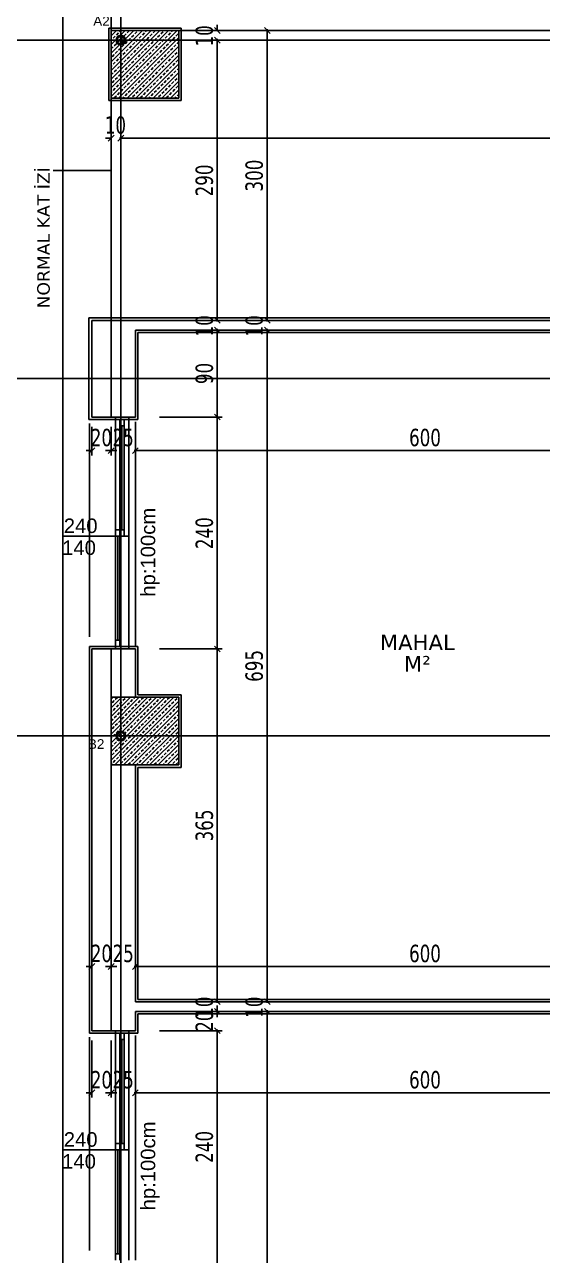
# Model space of a CAD drawing. Header units: millimetres. Extents: x 43168.9 to 43194.6, y -25545.1 to -25543.4.
# Drawn here: x 43172.7059 to 43172.8132, y -25544.0914 to -25543.8367 of the extents above; entities that cross this region are included whole.
import ezdxf
from ezdxf.enums import TextEntityAlignment as Align

# ---------------------------------------------------------------- set-up
doc = ezdxf.new("R2010")
doc.units = ezdxf.units.MM
doc.header["$LTSCALE"] = 200
doc.linetypes.add('DASHDOT2', pattern=[0.5, 0.25, -0.125, 0, -0.125])
doc.linetypes.add('DOT2', pattern=[0.125, 0, -0.125])
for name, color, linetype in [('aks_sgh', 5, 'DASHDOT2'), ('cam_sgh', 1, 'Continuous'), ('dograma_sgh', 43, 'Continuous'), ('duv_sgh', 4, 'Continuous'), ('gor-3_sgh', 191, 'Continuous'), ('gor-4_sgh', 17, 'Continuous'), ('izd.tas.ust_sgh', 213, 'DOT2'), ('kolon-b.a_sgh', 6, 'Continuous'), ('olcudis_sgh', 185, 'Continuous'), ('olcuic_sgh', 183, 'Continuous'), ('poz_sgh', 12, 'Continuous'), ('siva_sgh', 145, 'Continuous'), ('tarama-betonarme_sgh', 223, 'Continuous'), ('yazi-merdi_sgh', 9, 'Continuous')]:
    doc.layers.add(name, color=color, linetype=linetype)
doc.styles.add('1-200', font='arial.ttf', dxfattribs={"height": 60})
doc.styles.add('dim', font='VERDANA.TTF', dxfattribs={"width": 0.7})
doc.styles.add('text1', font='VERDANA.TTF')
doc.styles.add('text2', font='arial.ttf')

msp = doc.modelspace()

# ---------------------------------------------------------------- hatches: boundary and pattern name
h = msp.add_hatch(color=256)
edge = h.paths.add_edge_path()
edge.add_arc((43172.72588, -25543.83992), 0.001, 0, 360)
edge = h.paths.add_edge_path(flags=16)
edge.add_arc((43172.72588, -25543.83992), 0.00075, 0, 360)
h = msp.add_hatch(color=256)
edge = h.paths.add_edge_path()
edge.add_arc((43172.72588, -25543.98392), 0.001, 0, 360)
edge = h.paths.add_edge_path(flags=16)
edge.add_arc((43172.72588, -25543.98392), 0.00075, 0, 360)

# ---------------------------------------------------------------- linework, layer by layer
at = {"color": 0, "linetype": 'ByBlock', "lineweight": -2}
for p, q in [((43172.74526, -25543.83732), (43172.74646, -25543.83852)), ((43172.7568, -25543.83852), (43172.7556, -25543.83732)), ((43172.72608, -25543.83972), (43172.72568, -25543.83972)), ((43172.72568, -25543.83972), (43172.72568, -25543.84012)), ((43172.72568, -25543.84012), (43172.72608, -25543.84012)), ((43172.72595, -25543.83985), (43172.72581, -25543.83999)), ((43172.72595, -25543.83999), (43172.72581, -25543.83985)), ((43172.72608, -25543.84012), (43172.72608, -25543.83972)), ((43172.74646, -25543.84052), (43172.74526, -25543.83932)), ((43172.74646, -25543.84052), (43172.74526, -25543.83932)), ((43172.72328, -25543.8608), (43172.72448, -25543.8596)), ((43172.72648, -25543.8596), (43172.72528, -25543.8608)), ((43172.72648, -25543.8596), (43172.72528, -25543.8608)), ((43172.74526, -25543.89732), (43172.74646, -25543.89852)), ((43172.74526, -25543.89732), (43172.74646, -25543.89852)), ((43172.74646, -25543.90052), (43172.74526, -25543.89932)), ((43172.74646, -25543.90052), (43172.74526, -25543.89932)), ((43172.7556, -25543.89732), (43172.7568, -25543.89852)), ((43172.7556, -25543.89732), (43172.7568, -25543.89852)), ((43172.7568, -25543.90052), (43172.7556, -25543.89932)), ((43172.7568, -25543.90052), (43172.7556, -25543.89932)), ((43172.74526, -25543.91732), (43172.74646, -25543.91852)), ((43172.74646, -25543.91852), (43172.74526, -25543.91732)), ((43172.71928, -25543.92546), (43172.72048, -25543.92426)), ((43172.72328, -25543.92546), (43172.72448, -25543.92426)), ((43172.72448, -25543.92426), (43172.72328, -25543.92546)), ((43172.72948, -25543.92426), (43172.72828, -25543.92546)), ((43172.72948, -25543.92426), (43172.72828, -25543.92546)), ((43172.74526, -25543.96532), (43172.74646, -25543.96652)), ((43172.74646, -25543.96652), (43172.74526, -25543.96532)), ((43172.72608, -25543.98372), (43172.72568, -25543.98372)), ((43172.72568, -25543.98372), (43172.72568, -25543.98412)), ((43172.72568, -25543.98412), (43172.72608, -25543.98412)), ((43172.72595, -25543.98385), (43172.72581, -25543.98399)), ((43172.72595, -25543.98399), (43172.72581, -25543.98385)), ((43172.72608, -25543.98412), (43172.72608, -25543.98372)), ((43172.71928, -25544.03223), (43172.72048, -25544.03103)), ((43172.72448, -25544.03103), (43172.72328, -25544.03223)), ((43172.72328, -25544.03223), (43172.72448, -25544.03103)), ((43172.72948, -25544.03103), (43172.72828, -25544.03223)), ((43172.72948, -25544.03103), (43172.72828, -25544.03223)), ((43172.74526, -25544.03832), (43172.74646, -25544.03952)), ((43172.74526, -25544.03832), (43172.74646, -25544.03952)), ((43172.7556, -25544.03832), (43172.7568, -25544.03952)), ((43172.7556, -25544.03832), (43172.7568, -25544.03952)), ((43172.74646, -25544.04152), (43172.74526, -25544.04032)), ((43172.74526, -25544.04032), (43172.74646, -25544.04152)), ((43172.7568, -25544.04152), (43172.7556, -25544.04032)), ((43172.7568, -25544.04152), (43172.7556, -25544.04032)), ((43172.74646, -25544.04552), (43172.74526, -25544.04432)), ((43172.74646, -25544.04552), (43172.74526, -25544.04432)), ((43172.71928, -25544.05836), (43172.72048, -25544.05716)), ((43172.72328, -25544.05836), (43172.72448, -25544.05716)), ((43172.72448, -25544.05716), (43172.72328, -25544.05836)), ((43172.72948, -25544.05716), (43172.72828, -25544.05836)), ((43172.72948, -25544.05716), (43172.72828, -25544.05836))]:
    msp.add_line(p, q, dxfattribs=at)
at = {"color": 0, "linetype": 'Continuous', "lineweight": -2}
for centre, radius in [((43172.72588, -25543.83992), 0.001), ((43172.72588, -25543.83992), 0.00075), ((43172.72588, -25543.98392), 0.001), ((43172.72588, -25543.98392), 0.00075)]:
    msp.add_circle(centre, radius, dxfattribs=at)
at = {"layer": 'aks_sgh'}
for p, q in [((43172.71388, -25543.74092), (43172.71388, -25544.60992)), ((43172.72588, -25543.74092), (43172.72588, -25544.60992)), ((43173.44688, -25543.83992), (43172.64488, -25543.83992)), ((43173.44688, -25543.90991), (43172.64488, -25543.90991)), ((43173.44688, -25543.98392), (43172.64488, -25543.98392))]:
    msp.add_line(p, q, dxfattribs=at)
at = {"layer": 'cam_sgh'}
for p, q in [((43172.73788, -25543.83792), (43172.89888, -25543.83792)), ((43172.73788, -25543.83992), (43172.89888, -25543.83992)), ((43172.72388, -25543.89792), (43172.72388, -25543.85192)), ((43172.72588, -25543.89792), (43172.72588, -25543.85192)), ((43172.72588, -25543.89791), (43172.72588, -25543.86291)), ((43172.72611, -25543.94125), (43172.72611, -25543.91974)), ((43172.72524, -25543.9641), (43172.72524, -25543.94258)), ((43172.72611, -25544.06825), (43172.72611, -25544.04674)), ((43172.72524, -25544.0911), (43172.72524, -25544.06958))]:
    msp.add_line(p, q, dxfattribs=at)
at = {"layer": 'dograma_sgh'}
for p, q in [((43172.72478, -25543.91841), (43172.72478, -25543.91792)), ((43172.72478, -25543.91792), (43172.72751, -25543.91792)), ((43172.72751, -25543.91841), (43172.72478, -25543.91841)), ((43172.7266, -25543.91841), (43172.72569, -25543.91841)), ((43172.72569, -25543.91841), (43172.72569, -25543.91974)), ((43172.72569, -25543.91974), (43172.7266, -25543.91974)), ((43172.7266, -25543.91974), (43172.7266, -25543.91841)), ((43172.72751, -25543.91792), (43172.72751, -25543.91841)), ((43172.72569, -25543.94125), (43172.72478, -25543.94125)), ((43172.72478, -25543.94125), (43172.72478, -25543.94258)), ((43172.72478, -25543.94258), (43172.72569, -25543.94258)), ((43172.7266, -25543.94125), (43172.72569, -25543.94125)), ((43172.72569, -25543.94125), (43172.72569, -25543.94258)), ((43172.72569, -25543.94258), (43172.72569, -25543.94125)), ((43172.72569, -25543.94258), (43172.7266, -25543.94258)), ((43172.7266, -25543.94258), (43172.7266, -25543.94125)), ((43172.72569, -25543.9641), (43172.72478, -25543.9641)), ((43172.72478, -25543.9641), (43172.72478, -25543.96543)), ((43172.72478, -25543.96543), (43172.72569, -25543.96543)), ((43172.72478, -25543.96592), (43172.72478, -25543.96543)), ((43172.72478, -25543.96543), (43172.72751, -25543.96543)), ((43172.72569, -25543.96543), (43172.72569, -25543.9641)), ((43172.72751, -25543.96543), (43172.72751, -25543.96592)), ((43172.72751, -25543.96592), (43172.72478, -25543.96592)), ((43172.72478, -25544.04541), (43172.72478, -25544.04492)), ((43172.72478, -25544.04492), (43172.72751, -25544.04492)), ((43172.72751, -25544.04541), (43172.72478, -25544.04541)), ((43172.7266, -25544.04541), (43172.72569, -25544.04541)), ((43172.72569, -25544.04541), (43172.72569, -25544.04674)), ((43172.72569, -25544.04674), (43172.7266, -25544.04674)), ((43172.7266, -25544.04674), (43172.7266, -25544.04541)), ((43172.72751, -25544.04492), (43172.72751, -25544.04541)), ((43172.72569, -25544.06825), (43172.72478, -25544.06825)), ((43172.72478, -25544.06825), (43172.72478, -25544.06958)), ((43172.72478, -25544.06958), (43172.72569, -25544.06958)), ((43172.7266, -25544.06825), (43172.72569, -25544.06825)), ((43172.72569, -25544.06825), (43172.72569, -25544.06958)), ((43172.72569, -25544.06958), (43172.72569, -25544.06825)), ((43172.72569, -25544.06958), (43172.7266, -25544.06958)), ((43172.7266, -25544.06958), (43172.7266, -25544.06825)), ((43172.72569, -25544.0911), (43172.72478, -25544.0911)), ((43172.72478, -25544.0911), (43172.72478, -25544.09243)), ((43172.72569, -25544.09243), (43172.72569, -25544.0911))]:
    msp.add_line(p, q, dxfattribs=at)
at = {"layer": 'duv_sgh'}
for p, q in [((43172.71988, -25543.89792), (43172.71988, -25543.91792)), ((43172.72888, -25543.89792), (43172.71988, -25543.89792)), ((43172.72388, -25543.89792), (43172.72388, -25543.91792)), ((43172.72588, -25543.89792), (43172.91088, -25543.89792)), ((43172.72888, -25543.89992), (43172.84888, -25543.89992)), ((43172.72888, -25543.89992), (43172.72888, -25543.91792)), ((43172.72388, -25543.91792), (43172.71988, -25543.91792)), ((43172.72888, -25543.91792), (43172.72388, -25543.91792)), ((43172.71988, -25543.96592), (43172.71988, -25544.04492)), ((43172.72888, -25543.96592), (43172.71988, -25543.96592)), ((43172.72388, -25543.96592), (43172.72388, -25543.97592)), ((43172.72888, -25543.96592), (43172.72888, -25543.97592)), ((43172.72388, -25543.98992), (43172.72388, -25544.04492)), ((43172.72888, -25543.98992), (43172.72888, -25544.03892)), ((43172.84888, -25544.03892), (43172.72888, -25544.03892)), ((43172.72888, -25544.04092), (43172.72888, -25544.04492)), ((43172.84888, -25544.04092), (43172.72888, -25544.04092)), ((43172.72388, -25544.04492), (43172.71988, -25544.04492)), ((43172.72888, -25544.04492), (43172.72388, -25544.04492))]:
    msp.add_line(p, q, dxfattribs=at)
at = {"layer": 'gor-3_sgh'}
msp.add_line((43172.72386, -25543.83691), (43172.72386, -25543.83691), dxfattribs=at)
msp.add_line((43172.72386, -25543.83691), (43172.72386, -25543.83691), dxfattribs=at)
at = {"layer": 'gor-4_sgh'}
for p, q in [((43172.71938, -25543.96343), (43172.71938, -25543.91925)), ((43172.72478, -25543.94125), (43172.72478, -25543.91827)), ((43172.72569, -25543.94125), (43172.72569, -25543.91974)), ((43172.7266, -25543.94125), (43172.7266, -25543.91974)), ((43172.72751, -25543.91858), (43172.72751, -25543.96543)), ((43172.72888, -25543.91892), (43172.72888, -25543.96543)), ((43172.72478, -25543.9641), (43172.72478, -25543.94258)), ((43172.72569, -25543.9641), (43172.72569, -25543.94258)), ((43172.71938, -25544.09043), (43172.71938, -25544.04625)), ((43172.72478, -25544.06825), (43172.72478, -25544.04527)), ((43172.72569, -25544.06825), (43172.72569, -25544.04674)), ((43172.7266, -25544.06825), (43172.7266, -25544.04674)), ((43172.72751, -25544.04558), (43172.72751, -25544.09243)), ((43172.72888, -25544.04592), (43172.72888, -25544.09243)), ((43172.72478, -25544.0911), (43172.72478, -25544.06958)), ((43172.72569, -25544.0911), (43172.72569, -25544.06958))]:
    msp.add_line(p, q, dxfattribs=at)
at = {"layer": 'izd.tas.ust_sgh', "ltscale": 0.5}
for p, q in [((43172.72388, -25543.86693), (43172.72388, -25543.80793)), ((43172.71188, -25544.46492), (43172.71188, -25543.86693)), ((43172.71188, -25543.86693), (43172.72388, -25543.86693))]:
    msp.add_line(p, q, dxfattribs=at)
at = {"layer": 'kolon-b.a_sgh'}
for p, q in [((43172.72388, -25543.83792), (43172.73788, -25543.83792)), ((43172.72388, -25543.85192), (43172.72388, -25543.83792)), ((43172.73788, -25543.83792), (43172.73788, -25543.85192)), ((43172.73788, -25543.85192), (43172.72388, -25543.85192)), ((43172.72388, -25543.97592), (43172.73788, -25543.97592)), ((43172.72388, -25543.98992), (43172.72388, -25543.97592)), ((43172.73788, -25543.97592), (43172.73788, -25543.98992)), ((43172.73788, -25543.98992), (43172.72388, -25543.98992))]:
    msp.add_line(p, q, dxfattribs=at)
at = {"layer": 'olcudis_sgh'}
for p, q in [((43172.71988, -25544.03163), (43172.71868, -25544.03163)), ((43172.71988, -25544.04292), (43172.71988, -25544.03063)), ((43172.72388, -25544.03163), (43172.72268, -25544.03163)), ((43172.72388, -25544.04292), (43172.72388, -25544.03063)), ((43172.72388, -25544.04292), (43172.72388, -25544.03063)), ((43172.72388, -25544.03163), (43172.72508, -25544.03163)), ((43172.72863, -25544.03163), (43172.84913, -25544.03163)), ((43172.72888, -25544.03692), (43172.72888, -25544.03063)), ((43172.72888, -25544.03692), (43172.72888, -25544.03063)), ((43172.72888, -25544.03163), (43172.73008, -25544.03163))]:
    msp.add_line(p, q, dxfattribs=at)
at = {"layer": 'olcuic_sgh'}
for p, q in [((43172.73988, -25543.83792), (43172.74686, -25543.83792)), ((43172.7442, -25543.83792), (43172.7572, -25543.83792)), ((43172.74586, -25543.83792), (43172.74586, -25543.83672)), ((43172.7562, -25543.83767), (43172.7562, -25543.89817)), ((43172.73988, -25543.83992), (43172.74686, -25543.83992)), ((43172.73988, -25543.83992), (43172.74686, -25543.83992)), ((43172.74586, -25543.83967), (43172.74586, -25543.89817)), ((43172.74586, -25543.83992), (43172.74586, -25543.84112)), ((43172.72388, -25543.85392), (43172.72388, -25543.8612)), ((43172.72588, -25543.85392), (43172.72588, -25543.8612)), ((43172.72588, -25543.85392), (43172.72588, -25543.8612)), ((43172.72388, -25543.8602), (43172.72268, -25543.8602)), ((43172.72563, -25543.8602), (43172.99813, -25543.8602)), ((43172.72588, -25543.8602), (43172.72708, -25543.8602)), ((43172.74586, -25543.89792), (43172.74586, -25543.89672)), ((43172.7562, -25543.89792), (43172.7562, -25543.89672)), ((43172.73386, -25543.89792), (43172.74686, -25543.89792)), ((43172.73386, -25543.89792), (43172.74686, -25543.89792)), ((43172.7442, -25543.89792), (43172.7572, -25543.89792)), ((43172.7442, -25543.89792), (43172.7572, -25543.89792)), ((43172.73386, -25543.89992), (43172.74686, -25543.89992)), ((43172.73386, -25543.89992), (43172.74686, -25543.89992)), ((43172.74586, -25543.89967), (43172.74586, -25543.91817)), ((43172.74586, -25543.89992), (43172.74586, -25543.90112)), ((43172.7562, -25543.89967), (43172.7562, -25544.03917)), ((43172.7562, -25543.89992), (43172.7572, -25543.89992)), ((43172.7562, -25543.89992), (43172.7572, -25543.89992)), ((43172.7562, -25543.89992), (43172.7562, -25543.90112)), ((43172.71988, -25543.91992), (43172.71988, -25543.92586)), ((43172.72388, -25543.91992), (43172.72388, -25543.92586)), ((43172.72388, -25543.91992), (43172.72388, -25543.92586)), ((43172.72888, -25543.91992), (43172.72888, -25543.92586)), ((43172.72888, -25543.91992), (43172.72888, -25543.92586)), ((43172.73386, -25543.91792), (43172.74686, -25543.91792)), ((43172.73386, -25543.91792), (43172.74686, -25543.91792)), ((43172.74586, -25543.91767), (43172.74586, -25543.96617)), ((43172.71988, -25543.92486), (43172.71868, -25543.92486)), ((43172.72388, -25543.92486), (43172.72268, -25543.92486)), ((43172.72388, -25543.92486), (43172.72508, -25543.92486)), ((43172.84913, -25543.92486), (43172.72863, -25543.92486)), ((43172.72888, -25543.92486), (43172.73008, -25543.92486)), ((43172.74586, -25543.96567), (43172.74586, -25544.03917)), ((43172.73386, -25543.96592), (43172.74686, -25543.96592)), ((43172.73386, -25543.96592), (43172.74686, -25543.96592)), ((43172.73386, -25544.03892), (43172.74686, -25544.03892)), ((43172.73386, -25544.03892), (43172.74686, -25544.03892)), ((43172.74586, -25544.03892), (43172.74586, -25544.03772)), ((43172.7562, -25544.03892), (43172.7562, -25544.03772)), ((43172.7562, -25544.03892), (43172.7572, -25544.03892)), ((43172.7562, -25544.03892), (43172.7572, -25544.03892)), ((43172.73386, -25544.04092), (43172.74686, -25544.04092)), ((43172.73386, -25544.04092), (43172.74686, -25544.04092)), ((43172.74586, -25544.04092), (43172.74586, -25544.03972)), ((43172.74586, -25544.04092), (43172.74586, -25544.04212)), ((43172.7562, -25544.04067), (43172.7562, -25544.18117)), ((43172.7562, -25544.04092), (43172.7572, -25544.04092)), ((43172.7562, -25544.04092), (43172.7572, -25544.04092)), ((43172.7562, -25544.04092), (43172.7562, -25544.04212)), ((43172.74586, -25544.04467), (43172.74586, -25544.09317)), ((43172.71988, -25544.04692), (43172.71988, -25544.05876)), ((43172.72388, -25544.04692), (43172.72388, -25544.05876)), ((43172.72388, -25544.04692), (43172.72388, -25544.05876)), ((43172.72888, -25544.04692), (43172.72888, -25544.05876)), ((43172.72888, -25544.04692), (43172.72888, -25544.05876)), ((43172.73386, -25544.04492), (43172.74686, -25544.04492)), ((43172.73386, -25544.04492), (43172.74686, -25544.04492)), ((43172.74586, -25544.04492), (43172.74586, -25544.04612)), ((43172.71988, -25544.05776), (43172.71868, -25544.05776)), ((43172.72388, -25544.05776), (43172.72268, -25544.05776)), ((43172.72388, -25544.05776), (43172.72508, -25544.05776)), ((43172.84913, -25544.05776), (43172.72863, -25544.05776)), ((43172.72888, -25544.05776), (43172.73008, -25544.05776))]:
    msp.add_line(p, q, dxfattribs=at)
at = {"layer": 'poz_sgh'}
for p, q in [((43172.72737, -25543.94258), (43172.71379, -25543.94258)), ((43172.72737, -25544.06958), (43172.71379, -25544.06958))]:
    msp.add_line(p, q, dxfattribs=at)
at = {"layer": 'siva_sgh'}
for p, q in [((43172.72338, -25543.83742), (43172.73838, -25543.83742)), ((43172.72338, -25543.85242), (43172.72338, -25543.83742)), ((43172.73838, -25543.83742), (43172.73838, -25543.85242)), ((43172.73838, -25543.85242), (43172.72338, -25543.85242)), ((43172.71928, -25543.91841), (43172.71928, -25543.89741)), ((43172.71928, -25543.89741), (43172.91088, -25543.89741)), ((43172.84838, -25543.90042), (43172.72938, -25543.90042)), ((43172.72938, -25543.90042), (43172.72938, -25543.91792)), ((43172.71988, -25543.91841), (43172.71928, -25543.91841)), ((43172.72478, -25543.91841), (43172.71988, -25543.91841)), ((43172.72938, -25543.91842), (43172.7266, -25543.91842)), ((43172.72938, -25543.91792), (43172.72938, -25543.91842)), ((43172.71938, -25544.04541), (43172.71938, -25543.96541)), ((43172.71938, -25543.96541), (43172.72478, -25543.96541)), ((43172.72751, -25543.96543), (43172.72888, -25543.96543)), ((43172.72888, -25543.96543), (43172.72938, -25543.96543)), ((43172.72938, -25543.96543), (43172.72938, -25543.97543)), ((43172.72938, -25543.97543), (43172.73838, -25543.97543)), ((43172.73838, -25543.97543), (43172.73838, -25543.99043)), ((43172.73838, -25543.99043), (43172.72938, -25543.99043)), ((43172.72938, -25543.99043), (43172.72938, -25544.03843)), ((43172.72938, -25544.03843), (43172.84838, -25544.03843)), ((43172.84838, -25544.04142), (43172.72938, -25544.04142)), ((43172.72938, -25544.04142), (43172.72938, -25544.04492)), ((43172.71988, -25544.04541), (43172.71938, -25544.04541)), ((43172.72478, -25544.04541), (43172.71988, -25544.04541)), ((43172.72938, -25544.04542), (43172.7266, -25544.04542)), ((43172.72938, -25544.04492), (43172.72938, -25544.04542))]:
    msp.add_line(p, q, dxfattribs=at)
at = {"layer": 'tarama-betonarme_sgh'}
for p, q in [((43172.72388, -25543.83904), (43172.725, -25543.83792)), ((43172.72388, -25543.84083), (43172.72679, -25543.83792)), ((43172.72388, -25543.84263), (43172.72859, -25543.83792)), ((43172.72388, -25543.84442), (43172.73038, -25543.83792)), ((43172.72388, -25543.84622), (43172.73218, -25543.83792)), ((43172.72388, -25543.84802), (43172.73398, -25543.83792)), ((43172.72388, -25543.84981), (43172.73577, -25543.83792)), ((43172.72388, -25543.85161), (43172.73757, -25543.83792)), ((43172.72405, -25543.83796), (43172.7241, -25543.83792)), ((43172.72495, -25543.83886), (43172.7254, -25543.83841)), ((43172.72563, -25543.83819), (43172.72589, -25543.83792)), ((43172.7272, -25543.83841), (43172.72765, -25543.83796)), ((43172.72877, -25543.83864), (43172.72922, -25543.83819)), ((43172.72944, -25543.83796), (43172.72949, -25543.83792)), ((43172.73034, -25543.83886), (43172.73079, -25543.83841)), ((43172.73101, -25543.83819), (43172.73128, -25543.83792)), ((43172.73259, -25543.83841), (43172.73303, -25543.83796)), ((43172.73416, -25543.83864), (43172.73461, -25543.83819)), ((43172.73483, -25543.83796), (43172.73487, -25543.83792)), ((43172.73573, -25543.83886), (43172.73618, -25543.83841)), ((43172.7364, -25543.83819), (43172.73667, -25543.83792)), ((43172.72388, -25543.83993), (43172.72405, -25543.83976)), ((43172.72428, -25543.83953), (43172.72473, -25543.83909)), ((43172.7245, -25543.84111), (43172.72495, -25543.84066)), ((43172.72518, -25543.84043), (43172.72563, -25543.83998)), ((43172.72536, -25543.85192), (43172.73788, -25543.8394)), ((43172.72585, -25543.83976), (43172.7263, -25543.83931)), ((43172.72607, -25543.84133), (43172.72652, -25543.84088)), ((43172.72652, -25543.83909), (43172.72697, -25543.83864)), ((43172.72675, -25543.84066), (43172.7272, -25543.84021)), ((43172.72742, -25543.83998), (43172.72787, -25543.83953)), ((43172.7281, -25543.83931), (43172.72854, -25543.83886)), ((43172.72832, -25543.84088), (43172.72877, -25543.84043)), ((43172.72899, -25543.84021), (43172.72944, -25543.83976)), ((43172.72967, -25543.83953), (43172.73012, -25543.83909)), ((43172.72989, -25543.84111), (43172.73034, -25543.84066)), ((43172.73056, -25543.84043), (43172.73101, -25543.83998)), ((43172.73124, -25543.83976), (43172.73169, -25543.83931)), ((43172.73146, -25543.84133), (43172.73191, -25543.84088)), ((43172.73191, -25543.83909), (43172.73236, -25543.83864)), ((43172.73214, -25543.84066), (43172.73259, -25543.84021)), ((43172.73281, -25543.83998), (43172.73326, -25543.83953)), ((43172.73348, -25543.83931), (43172.73393, -25543.83886)), ((43172.73371, -25543.84088), (43172.73416, -25543.84043)), ((43172.73438, -25543.84021), (43172.73483, -25543.83976)), ((43172.73505, -25543.83953), (43172.7355, -25543.83909)), ((43172.73528, -25543.84111), (43172.73573, -25543.84066)), ((43172.73595, -25543.84043), (43172.7364, -25543.83998)), ((43172.73663, -25543.83976), (43172.73708, -25543.83931)), ((43172.73685, -25543.84133), (43172.7373, -25543.84088)), ((43172.7373, -25543.83909), (43172.73775, -25543.83864)), ((43172.73752, -25543.84066), (43172.73788, -25543.8403)), ((43172.72388, -25543.84173), (43172.72428, -25543.84133)), ((43172.72405, -25543.84335), (43172.7245, -25543.8429)), ((43172.72473, -25543.84268), (43172.72518, -25543.84223)), ((43172.7254, -25543.842), (43172.72585, -25543.84156)), ((43172.72563, -25543.84358), (43172.72607, -25543.84313)), ((43172.7263, -25543.8429), (43172.72675, -25543.84245)), ((43172.72697, -25543.84223), (43172.72742, -25543.84178)), ((43172.72716, -25543.85192), (43172.73788, -25543.8412)), ((43172.7272, -25543.8438), (43172.72765, -25543.84335)), ((43172.72765, -25543.84156), (43172.7281, -25543.84111)), ((43172.72787, -25543.84313), (43172.72832, -25543.84268)), ((43172.72854, -25543.84245), (43172.72899, -25543.842)), ((43172.72896, -25543.85192), (43172.73788, -25543.843)), ((43172.72922, -25543.84178), (43172.72967, -25543.84133)), ((43172.72944, -25543.84335), (43172.72989, -25543.8429)), ((43172.73012, -25543.84268), (43172.73056, -25543.84223)), ((43172.73079, -25543.842), (43172.73124, -25543.84156)), ((43172.73101, -25543.84358), (43172.73146, -25543.84313)), ((43172.73169, -25543.8429), (43172.73214, -25543.84245)), ((43172.73236, -25543.84223), (43172.73281, -25543.84178)), ((43172.73259, -25543.8438), (43172.73303, -25543.84335)), ((43172.73303, -25543.84156), (43172.73348, -25543.84111)), ((43172.73326, -25543.84313), (43172.73371, -25543.84268)), ((43172.73393, -25543.84245), (43172.73438, -25543.842)), ((43172.73461, -25543.84178), (43172.73505, -25543.84133)), ((43172.73483, -25543.84335), (43172.73528, -25543.8429)), ((43172.7355, -25543.84268), (43172.73595, -25543.84223)), ((43172.73618, -25543.842), (43172.73663, -25543.84156)), ((43172.7364, -25543.84358), (43172.73685, -25543.84313)), ((43172.73708, -25543.8429), (43172.73752, -25543.84245)), ((43172.73775, -25543.84223), (43172.73788, -25543.8421)), ((43172.72388, -25543.84532), (43172.72405, -25543.84515)), ((43172.72428, -25543.84492), (43172.72473, -25543.84447)), ((43172.7245, -25543.84649), (43172.72495, -25543.84605)), ((43172.72495, -25543.84425), (43172.7254, -25543.8438)), ((43172.72518, -25543.84582), (43172.72563, -25543.84537)), ((43172.72585, -25543.84515), (43172.7263, -25543.8447)), ((43172.72652, -25543.84447), (43172.72697, -25543.84402)), ((43172.72675, -25543.84605), (43172.7272, -25543.8456)), ((43172.72742, -25543.84537), (43172.72787, -25543.84492)), ((43172.7281, -25543.8447), (43172.72854, -25543.84425)), ((43172.72832, -25543.84627), (43172.72877, -25543.84582)), ((43172.72877, -25543.84402), (43172.72922, -25543.84358)), ((43172.72899, -25543.8456), (43172.72944, -25543.84515)), ((43172.72967, -25543.84492), (43172.73012, -25543.84447)), ((43172.72989, -25543.84649), (43172.73034, -25543.84605)), ((43172.73034, -25543.84425), (43172.73079, -25543.8438)), ((43172.73056, -25543.84582), (43172.73101, -25543.84537)), ((43172.73075, -25543.85192), (43172.73788, -25543.84479)), ((43172.73124, -25543.84515), (43172.73169, -25543.8447)), ((43172.73191, -25543.84447), (43172.73236, -25543.84402)), ((43172.73214, -25543.84605), (43172.73259, -25543.8456)), ((43172.73281, -25543.84537), (43172.73326, -25543.84492)), ((43172.73348, -25543.8447), (43172.73393, -25543.84425)), ((43172.73371, -25543.84627), (43172.73416, -25543.84582)), ((43172.73416, -25543.84402), (43172.73461, -25543.84358)), ((43172.73438, -25543.8456), (43172.73483, -25543.84515)), ((43172.73505, -25543.84492), (43172.7355, -25543.84447)), ((43172.73528, -25543.84649), (43172.73573, -25543.84605)), ((43172.73573, -25543.84425), (43172.73618, -25543.8438)), ((43172.73595, -25543.84582), (43172.7364, -25543.84537)), ((43172.73663, -25543.84515), (43172.73708, -25543.8447)), ((43172.7373, -25543.84447), (43172.73775, -25543.84402)), ((43172.73752, -25543.84605), (43172.73788, -25543.84569)), ((43172.72388, -25543.84712), (43172.72428, -25543.84672)), ((43172.72405, -25543.84874), (43172.7245, -25543.84829)), ((43172.72473, -25543.84807), (43172.72518, -25543.84762)), ((43172.7254, -25543.84739), (43172.72585, -25543.84694)), ((43172.72563, -25543.84896), (43172.72607, -25543.84851)), ((43172.72607, -25543.84672), (43172.72652, -25543.84627)), ((43172.7263, -25543.84829), (43172.72675, -25543.84784)), ((43172.72697, -25543.84762), (43172.72742, -25543.84717)), ((43172.72765, -25543.84694), (43172.7281, -25543.84649)), ((43172.72787, -25543.84851), (43172.72832, -25543.84807)), ((43172.72854, -25543.84784), (43172.72899, -25543.84739)), ((43172.72922, -25543.84717), (43172.72967, -25543.84672)), ((43172.72944, -25543.84874), (43172.72989, -25543.84829)), ((43172.73012, -25543.84807), (43172.73056, -25543.84762)), ((43172.73079, -25543.84739), (43172.73124, -25543.84694)), ((43172.73101, -25543.84896), (43172.73146, -25543.84851)), ((43172.73146, -25543.84672), (43172.73191, -25543.84627)), ((43172.73169, -25543.84829), (43172.73214, -25543.84784)), ((43172.73236, -25543.84762), (43172.73281, -25543.84717)), ((43172.73255, -25543.85192), (43172.73788, -25543.84659)), ((43172.73303, -25543.84694), (43172.73348, -25543.84649)), ((43172.73326, -25543.84851), (43172.73371, -25543.84807)), ((43172.73393, -25543.84784), (43172.73438, -25543.84739)), ((43172.73434, -25543.85192), (43172.73788, -25543.84838)), ((43172.73461, -25543.84717), (43172.73505, -25543.84672)), ((43172.73483, -25543.84874), (43172.73528, -25543.84829)), ((43172.7355, -25543.84807), (43172.73595, -25543.84762)), ((43172.73618, -25543.84739), (43172.73663, -25543.84694)), ((43172.7364, -25543.84896), (43172.73685, -25543.84851)), ((43172.73685, -25543.84672), (43172.7373, -25543.84627)), ((43172.73708, -25543.84829), (43172.73752, -25543.84784)), ((43172.73775, -25543.84762), (43172.73788, -25543.84749)), ((43172.72388, -25543.85071), (43172.72405, -25543.85054)), ((43172.72428, -25543.85031), (43172.72473, -25543.84986)), ((43172.72495, -25543.84964), (43172.7254, -25543.84919)), ((43172.72518, -25543.85121), (43172.72563, -25543.85076)), ((43172.72585, -25543.85054), (43172.7263, -25543.85009)), ((43172.72652, -25543.84986), (43172.72697, -25543.84941)), ((43172.72675, -25543.85143), (43172.7272, -25543.85098)), ((43172.7272, -25543.84919), (43172.72765, -25543.84874)), ((43172.72742, -25543.85076), (43172.72787, -25543.85031)), ((43172.7281, -25543.85009), (43172.72854, -25543.84964)), ((43172.72877, -25543.84941), (43172.72922, -25543.84896)), ((43172.72899, -25543.85098), (43172.72944, -25543.85054)), ((43172.72967, -25543.85031), (43172.73012, -25543.84986)), ((43172.73034, -25543.84964), (43172.73079, -25543.84919)), ((43172.73056, -25543.85121), (43172.73101, -25543.85076)), ((43172.73124, -25543.85054), (43172.73169, -25543.85009)), ((43172.73191, -25543.84986), (43172.73236, -25543.84941)), ((43172.73214, -25543.85143), (43172.73259, -25543.85098)), ((43172.73259, -25543.84919), (43172.73303, -25543.84874)), ((43172.73281, -25543.85076), (43172.73326, -25543.85031)), ((43172.73348, -25543.85009), (43172.73393, -25543.84964)), ((43172.73416, -25543.84941), (43172.73461, -25543.84896)), ((43172.73438, -25543.85098), (43172.73483, -25543.85054)), ((43172.73505, -25543.85031), (43172.7355, -25543.84986)), ((43172.73573, -25543.84964), (43172.73618, -25543.84919)), ((43172.73595, -25543.85121), (43172.7364, -25543.85076)), ((43172.73614, -25543.85192), (43172.73788, -25543.85018)), ((43172.73663, -25543.85054), (43172.73708, -25543.85009)), ((43172.7373, -25543.84986), (43172.73775, -25543.84941)), ((43172.73752, -25543.85143), (43172.73788, -25543.85108)), ((43172.7245, -25543.85188), (43172.72495, -25543.85143)), ((43172.72626, -25543.85192), (43172.72652, -25543.85166)), ((43172.72806, -25543.85192), (43172.7281, -25543.85188)), ((43172.72832, -25543.85166), (43172.72877, -25543.85121)), ((43172.72989, -25543.85188), (43172.73034, -25543.85143)), ((43172.73165, -25543.85192), (43172.73191, -25543.85166)), ((43172.73345, -25543.85192), (43172.73348, -25543.85188)), ((43172.73371, -25543.85166), (43172.73416, -25543.85121)), ((43172.73528, -25543.85188), (43172.73573, -25543.85143)), ((43172.73704, -25543.85192), (43172.7373, -25543.85166)), ((43172.72388, -25543.97633), (43172.72429, -25543.97592)), ((43172.72388, -25543.97813), (43172.72609, -25543.97592)), ((43172.72388, -25543.97992), (43172.72788, -25543.97592)), ((43172.72388, -25543.98172), (43172.72968, -25543.97592)), ((43172.72388, -25543.98352), (43172.73148, -25543.97592)), ((43172.72388, -25543.98531), (43172.73327, -25543.97592)), ((43172.72388, -25543.98711), (43172.73507, -25543.97592)), ((43172.72388, -25543.9889), (43172.73686, -25543.97592)), ((43172.72473, -25543.97638), (43172.72518, -25543.97593)), ((43172.72697, -25543.97593), (43172.72699, -25543.97592)), ((43172.72854, -25543.97616), (43172.72878, -25543.97592)), ((43172.73012, -25543.97638), (43172.73056, -25543.97593)), ((43172.73236, -25543.97593), (43172.73237, -25543.97592)), ((43172.73393, -25543.97616), (43172.73417, -25543.97592)), ((43172.7355, -25543.97638), (43172.73595, -25543.97593)), ((43172.73775, -25543.97593), (43172.73776, -25543.97592)), ((43172.72405, -25543.97705), (43172.7245, -25543.97661)), ((43172.72428, -25543.97863), (43172.72473, -25543.97818)), ((43172.72466, -25543.98992), (43172.73788, -25543.9767)), ((43172.72495, -25543.97795), (43172.7254, -25543.9775)), ((43172.72563, -25543.97728), (43172.72607, -25543.97683)), ((43172.72585, -25543.97885), (43172.7263, -25543.9784)), ((43172.7263, -25543.97661), (43172.72675, -25543.97616)), ((43172.72646, -25543.98992), (43172.73788, -25543.9785)), ((43172.72652, -25543.97818), (43172.72697, -25543.97773)), ((43172.7272, -25543.9775), (43172.72765, -25543.97705)), ((43172.72787, -25543.97683), (43172.72832, -25543.97638)), ((43172.7281, -25543.9784), (43172.72854, -25543.97795)), ((43172.72877, -25543.97773), (43172.72922, -25543.97728)), ((43172.72944, -25543.97705), (43172.72989, -25543.97661)), ((43172.72967, -25543.97863), (43172.73012, -25543.97818)), ((43172.73034, -25543.97795), (43172.73079, -25543.9775)), ((43172.73101, -25543.97728), (43172.73146, -25543.97683)), ((43172.73124, -25543.97885), (43172.73169, -25543.9784)), ((43172.73169, -25543.97661), (43172.73214, -25543.97616)), ((43172.73191, -25543.97818), (43172.73236, -25543.97773)), ((43172.73259, -25543.9775), (43172.73303, -25543.97705)), ((43172.73326, -25543.97683), (43172.73371, -25543.97638)), ((43172.73348, -25543.9784), (43172.73393, -25543.97795)), ((43172.73416, -25543.97773), (43172.73461, -25543.97728)), ((43172.73483, -25543.97705), (43172.73528, -25543.97661)), ((43172.73505, -25543.97863), (43172.7355, -25543.97818)), ((43172.73573, -25543.97795), (43172.73618, -25543.9775)), ((43172.7364, -25543.97728), (43172.73685, -25543.97683)), ((43172.73663, -25543.97885), (43172.73708, -25543.9784)), ((43172.73708, -25543.97661), (43172.73752, -25543.97616)), ((43172.7373, -25543.97818), (43172.73775, -25543.97773)), ((43172.72388, -25543.97903), (43172.72405, -25543.97885)), ((43172.72388, -25543.98082), (43172.72428, -25543.98042)), ((43172.7245, -25543.9802), (43172.72495, -25543.97975)), ((43172.72518, -25543.97952), (43172.72563, -25543.97908)), ((43172.7254, -25543.9811), (43172.72585, -25543.98065)), ((43172.72607, -25543.98042), (43172.72652, -25543.97997)), ((43172.72675, -25543.97975), (43172.7272, -25543.9793)), ((43172.72697, -25543.98132), (43172.72742, -25543.98087)), ((43172.72742, -25543.97908), (43172.72787, -25543.97863)), ((43172.72765, -25543.98065), (43172.7281, -25543.9802)), ((43172.72825, -25543.98992), (43172.73788, -25543.98029)), ((43172.72832, -25543.97997), (43172.72877, -25543.97952)), ((43172.72899, -25543.9793), (43172.72944, -25543.97885)), ((43172.72922, -25543.98087), (43172.72967, -25543.98042)), ((43172.72989, -25543.9802), (43172.73034, -25543.97975)), ((43172.73056, -25543.97952), (43172.73101, -25543.97908)), ((43172.73079, -25543.9811), (43172.73124, -25543.98065)), ((43172.73146, -25543.98042), (43172.73191, -25543.97997)), ((43172.73214, -25543.97975), (43172.73259, -25543.9793)), ((43172.73236, -25543.98132), (43172.73281, -25543.98087)), ((43172.73281, -25543.97908), (43172.73326, -25543.97863)), ((43172.73303, -25543.98065), (43172.73348, -25543.9802)), ((43172.73371, -25543.97997), (43172.73416, -25543.97952)), ((43172.73438, -25543.9793), (43172.73483, -25543.97885)), ((43172.73461, -25543.98087), (43172.73505, -25543.98042)), ((43172.73528, -25543.9802), (43172.73573, -25543.97975)), ((43172.73595, -25543.97952), (43172.7364, -25543.97908)), ((43172.73618, -25543.9811), (43172.73663, -25543.98065)), ((43172.73685, -25543.98042), (43172.7373, -25543.97997)), ((43172.73752, -25543.97975), (43172.73788, -25543.97939)), ((43172.72405, -25543.98244), (43172.7245, -25543.98199)), ((43172.72428, -25543.98401), (43172.72473, -25543.98357)), ((43172.72473, -25543.98177), (43172.72518, -25543.98132)), ((43172.72495, -25543.98334), (43172.7254, -25543.98289)), ((43172.72563, -25543.98267), (43172.72607, -25543.98222)), ((43172.7263, -25543.98199), (43172.72675, -25543.98155)), ((43172.72652, -25543.98357), (43172.72697, -25543.98312)), ((43172.7272, -25543.98289), (43172.72765, -25543.98244)), ((43172.72787, -25543.98222), (43172.72832, -25543.98177)), ((43172.7281, -25543.98379), (43172.72854, -25543.98334)), ((43172.72854, -25543.98155), (43172.72899, -25543.9811)), ((43172.72877, -25543.98312), (43172.72922, -25543.98267)), ((43172.72944, -25543.98244), (43172.72989, -25543.98199)), ((43172.72967, -25543.98401), (43172.73012, -25543.98357)), ((43172.73005, -25543.98992), (43172.73788, -25543.98209)), ((43172.73012, -25543.98177), (43172.73056, -25543.98132)), ((43172.73034, -25543.98334), (43172.73079, -25543.98289)), ((43172.73101, -25543.98267), (43172.73146, -25543.98222)), ((43172.73169, -25543.98199), (43172.73214, -25543.98155)), ((43172.73191, -25543.98357), (43172.73236, -25543.98312)), ((43172.73259, -25543.98289), (43172.73303, -25543.98244)), ((43172.73326, -25543.98222), (43172.73371, -25543.98177)), ((43172.73348, -25543.98379), (43172.73393, -25543.98334)), ((43172.73393, -25543.98155), (43172.73438, -25543.9811)), ((43172.73416, -25543.98312), (43172.73461, -25543.98267)), ((43172.73483, -25543.98244), (43172.73528, -25543.98199)), ((43172.73505, -25543.98401), (43172.7355, -25543.98357)), ((43172.7355, -25543.98177), (43172.73595, -25543.98132)), ((43172.73573, -25543.98334), (43172.73618, -25543.98289)), ((43172.7364, -25543.98267), (43172.73685, -25543.98222)), ((43172.73708, -25543.98199), (43172.73752, -25543.98155)), ((43172.7373, -25543.98357), (43172.73775, -25543.98312)), ((43172.73775, -25543.98132), (43172.73788, -25543.98119)), ((43172.72388, -25543.98441), (43172.72405, -25543.98424)), ((43172.72388, -25543.98621), (43172.72428, -25543.98581)), ((43172.7245, -25543.98559), (43172.72495, -25543.98514)), ((43172.72518, -25543.98491), (43172.72563, -25543.98446)), ((43172.7254, -25543.98648), (43172.72585, -25543.98604)), ((43172.72585, -25543.98424), (43172.7263, -25543.98379)), ((43172.72607, -25543.98581), (43172.72652, -25543.98536)), ((43172.72675, -25543.98514), (43172.7272, -25543.98469)), ((43172.72742, -25543.98446), (43172.72787, -25543.98401)), ((43172.72765, -25543.98604), (43172.7281, -25543.98559)), ((43172.72832, -25543.98536), (43172.72877, -25543.98491)), ((43172.72899, -25543.98469), (43172.72944, -25543.98424)), ((43172.72922, -25543.98626), (43172.72967, -25543.98581)), ((43172.72989, -25543.98559), (43172.73034, -25543.98514)), ((43172.73056, -25543.98491), (43172.73101, -25543.98446)), ((43172.73079, -25543.98648), (43172.73124, -25543.98604)), ((43172.73124, -25543.98424), (43172.73169, -25543.98379)), ((43172.73146, -25543.98581), (43172.73191, -25543.98536)), ((43172.73184, -25543.98992), (43172.73788, -25543.98388)), ((43172.73214, -25543.98514), (43172.73259, -25543.98469)), ((43172.73281, -25543.98446), (43172.73326, -25543.98401)), ((43172.73303, -25543.98604), (43172.73348, -25543.98559)), ((43172.73364, -25543.98992), (43172.73788, -25543.98568)), ((43172.73371, -25543.98536), (43172.73416, -25543.98491)), ((43172.73438, -25543.98469), (43172.73483, -25543.98424)), ((43172.73461, -25543.98626), (43172.73505, -25543.98581)), ((43172.73528, -25543.98559), (43172.73573, -25543.98514)), ((43172.73595, -25543.98491), (43172.7364, -25543.98446)), ((43172.73618, -25543.98648), (43172.73663, -25543.98604)), ((43172.73663, -25543.98424), (43172.73708, -25543.98379)), ((43172.73685, -25543.98581), (43172.7373, -25543.98536)), ((43172.73752, -25543.98514), (43172.73788, -25543.98478)), ((43172.72405, -25543.98783), (43172.7245, -25543.98738)), ((43172.72473, -25543.98716), (43172.72518, -25543.98671)), ((43172.72495, -25543.98873), (43172.7254, -25543.98828)), ((43172.72563, -25543.98806), (43172.72607, -25543.98761)), ((43172.7263, -25543.98738), (43172.72675, -25543.98693)), ((43172.72652, -25543.98895), (43172.72697, -25543.9885)), ((43172.72697, -25543.98671), (43172.72742, -25543.98626)), ((43172.7272, -25543.98828), (43172.72765, -25543.98783)), ((43172.72787, -25543.98761), (43172.72832, -25543.98716)), ((43172.7281, -25543.98918), (43172.72854, -25543.98873)), ((43172.72854, -25543.98693), (43172.72899, -25543.98648)), ((43172.72877, -25543.9885), (43172.72922, -25543.98806)), ((43172.72944, -25543.98783), (43172.72989, -25543.98738)), ((43172.73012, -25543.98716), (43172.73056, -25543.98671)), ((43172.73034, -25543.98873), (43172.73079, -25543.98828)), ((43172.73101, -25543.98806), (43172.73146, -25543.98761)), ((43172.73169, -25543.98738), (43172.73214, -25543.98693)), ((43172.73191, -25543.98895), (43172.73236, -25543.9885)), ((43172.73236, -25543.98671), (43172.73281, -25543.98626)), ((43172.73259, -25543.98828), (43172.73303, -25543.98783)), ((43172.73326, -25543.98761), (43172.73371, -25543.98716)), ((43172.73348, -25543.98918), (43172.73393, -25543.98873)), ((43172.73393, -25543.98693), (43172.73438, -25543.98648)), ((43172.73416, -25543.9885), (43172.73461, -25543.98806)), ((43172.73483, -25543.98783), (43172.73528, -25543.98738)), ((43172.73544, -25543.98992), (43172.73788, -25543.98748)), ((43172.7355, -25543.98716), (43172.73595, -25543.98671)), ((43172.73573, -25543.98873), (43172.73618, -25543.98828)), ((43172.7364, -25543.98806), (43172.73685, -25543.98761)), ((43172.73708, -25543.98738), (43172.73752, -25543.98693)), ((43172.7373, -25543.98895), (43172.73775, -25543.9885)), ((43172.73775, -25543.98671), (43172.73788, -25543.98658)), ((43172.72388, -25543.9898), (43172.72405, -25543.98963)), ((43172.72428, -25543.9894), (43172.72473, -25543.98895)), ((43172.72556, -25543.98992), (43172.72563, -25543.98985)), ((43172.72585, -25543.98963), (43172.7263, -25543.98918)), ((43172.72742, -25543.98985), (43172.72787, -25543.9894)), ((43172.72915, -25543.98992), (43172.72944, -25543.98963)), ((43172.72967, -25543.9894), (43172.73012, -25543.98895)), ((43172.73095, -25543.98992), (43172.73101, -25543.98985)), ((43172.73124, -25543.98963), (43172.73169, -25543.98918)), ((43172.73281, -25543.98985), (43172.73326, -25543.9894)), ((43172.73454, -25543.98992), (43172.73483, -25543.98963)), ((43172.73505, -25543.9894), (43172.7355, -25543.98895)), ((43172.73633, -25543.98992), (43172.7364, -25543.98985)), ((43172.73663, -25543.98963), (43172.73708, -25543.98918)), ((43172.73723, -25543.98992), (43172.73788, -25543.98927))]:
    msp.add_line(p, q, dxfattribs=at)

# ---------------------------------------------------------------- texts
at = {"color": 7, "style": 'text1'}
for tag, text, p in [('MAHAL', '', (43172.78728, -25543.96456)), ('M²', 'm²', (43172.78728, -25543.96895))]:
    msp.add_attdef(tag, text=text, height=0.0032, dxfattribs=at).set_placement(p, align=Align.MIDDLE)
at = {"layer": 'aks_sgh', "style": '1-200'}
for s, p in [('A2', (43172.72016, -25543.83696)), ('B2', (43172.71905, -25543.98659))]:
    msp.add_text(s, height=0.002, rotation=0, dxfattribs=at).set_placement(p)
at = {"layer": 'olcudis_sgh', "color": 2, "style": 'dim', "width": 0.7}
for s, p in [('20', (43172.71965, -25544.03071)), ('25', (43172.72416, -25544.03071)), ('600', (43172.78557, -25544.03072))]:
    msp.add_text(s, height=0.0036, dxfattribs=at).set_placement(p)
at = {"layer": 'olcuic_sgh', "color": 2, "style": 'dim', "width": 0.7}
for s, p in [('10', (43172.74495, -25543.84124)), ('290', (43172.74495, -25543.87225)), ('300', (43172.75528, -25543.87125)), ('10', (43172.74495, -25543.90124)), ('10', (43172.75528, -25543.90124)), ('90', (43172.74495, -25543.9111)), ('240', (43172.74495, -25543.94525)), ('695', (43172.75528, -25543.97272)), ('365', (43172.74495, -25544.00574)), ('10', (43172.74495, -25544.04224)), ('10', (43172.75528, -25544.04224)), ('20', (43172.74495, -25544.04514)), ('240', (43172.74495, -25544.07225))]:
    msp.add_text(s, height=0.0036, rotation=90, dxfattribs=at).set_placement(p)
for s, p in [('10', (43172.72255, -25543.85929)), ('20', (43172.71965, -25543.92395)), ('25', (43172.72416, -25543.92395)), ('600', (43172.78557, -25543.92395)), ('20', (43172.71965, -25544.05685)), ('25', (43172.72416, -25544.05685)), ('600', (43172.78557, -25544.05685))]:
    msp.add_text(s, height=0.0036, dxfattribs=at).set_placement(p)
at = {"layer": 'poz_sgh', "style": 'text2'}
for p in [(43172.733, -25543.9459), (43172.733, -25544.0729)]:
    msp.add_text('hp:100cm', height=0.003, rotation=90, dxfattribs=at).set_placement(p, align=Align.CENTER)
for s, p in [('240', (43172.71756, -25543.94192)), ('140', (43172.71722, -25543.94646)), ('240', (43172.71756, -25544.06892)), ('140', (43172.71722, -25544.07346))]:
    msp.add_text(s, height=0.003, dxfattribs=at).set_placement(p, align=Align.CENTER)
at = {"layer": 'yazi-merdi_sgh', "style": 'text1'}
msp.add_text('NORMAL KAT İZİ', height=0.0026, rotation=90, dxfattribs=at).set_placement((43172.71115, -25543.86622), align=Align.RIGHT)

doc.saveas('drawing.dxf')
